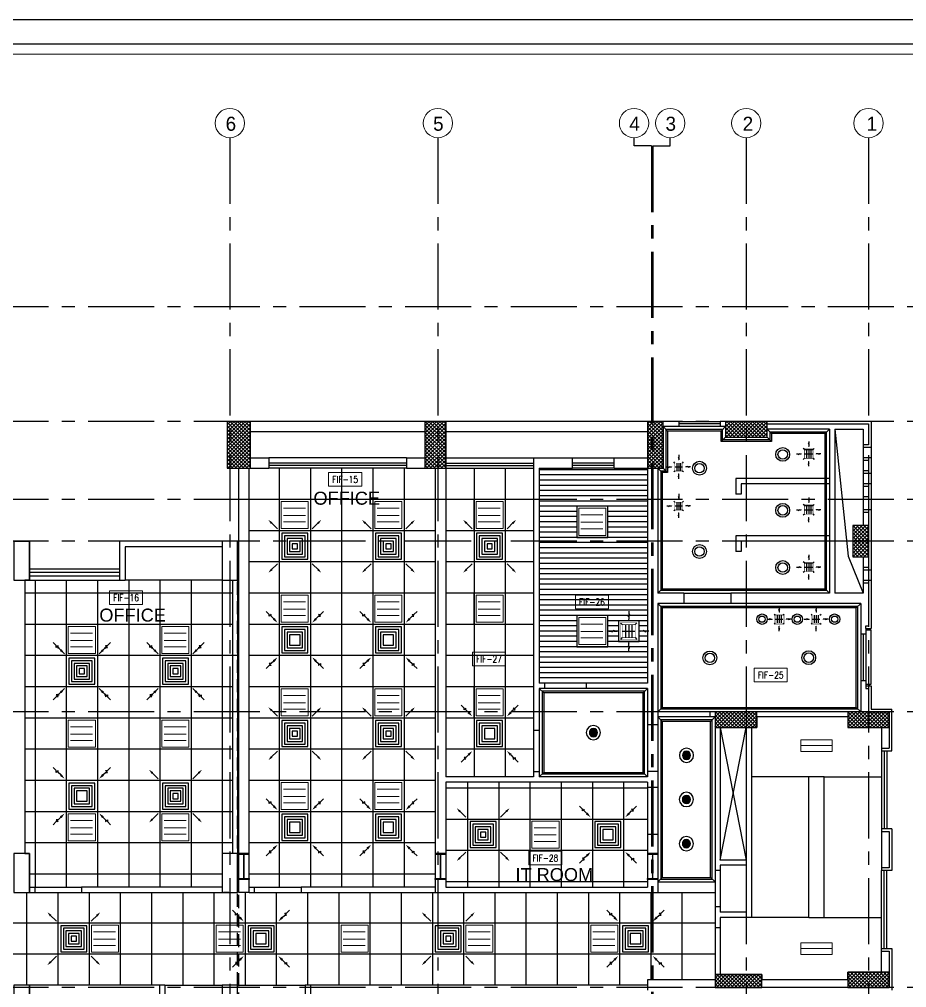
# Model space of a CAD drawing. Extents: x -404 to 2784, y -167 to 852.
# Drawn here: x -366.99 to -349.93, y 52.42 to 71.02 of the extents above; entities that cross this region are included whole.
import ezdxf
from ezdxf.enums import TextEntityAlignment as Align

# ---------------------------------------------------------------- set-up
doc = ezdxf.new("R2010")
doc.units = 0
doc.header["$MEASUREMENT"] = 0
doc.linetypes.add('CENTERX2', pattern=[101.6, 63.5, -12.7, 12.7, -12.7])
doc.linetypes.add('HIDDEN', pattern=[0.375, 0.25, -0.125])
for name, color, linetype, lineweight in [('A-SYMB-RMNU', 4, 'Continuous', 9), ('AXIS-TXT', 171, 'Continuous', 20), ('Lighting', 2, 'Continuous', 13)]:
    doc.layers.add(name, color=color, linetype=linetype, lineweight=lineweight)
for name, color, linetype in [('AXIS', 1, 'CENTERX2'), ('ciling', 6, 'Continuous'), ('COL', 2, 'Continuous'), ('COLHATCH', 5, 'Continuous'), ('column', 6, 'Continuous'), ('E-LIGHTING', 2, 'Continuous'), ('elev', 2, 'Continuous'), ('ELEV1', 7, 'Continuous'), ('ELEV3', 1, 'Continuous'), ('FASEL', 253, 'Continuous'), ('fram', 252, 'Continuous'), ('M-DIFUSER', 195, 'Continuous'), ('M-DUCT-RA', 30, 'Continuous'), ('M-DUCT-SA', 5, 'Continuous'), ('METAL-EDGE', 253, 'Continuous'), ('Ties', 5, 'Continuous'), ('WALL', 4, 'Continuous'), ('WIN', 5, 'Continuous'), ('ZONE TEXT', 73, 'Continuous')]:
    doc.layers.add(name, color=color, linetype=linetype)
doc.styles.add('AC', font='romans.shx', dxfattribs={"height": 0.2})
doc.styles.add('ARABY', font='sosa.shx')
doc.styles.add('ROMANS-TITLE', font='ROMANS.shx', dxfattribs={"width": 0.8})
pattern_1 = [(45, (918.929936, 321.39298), (-0.01347038418, 0.01347038418), []), (45, (918.938916, 321.39298), (-0.01347038418, 0.01347038418), [])]
pattern_2 = [(45, (926.789936, 321.39298), (-0.01347038418, 0.01347038418), []), (45, (926.798916, 321.39298), (-0.01347038418, 0.01347038418), [])]
pattern_3 = [(45, (922.709936, 321.39298), (-0.01347038418, 0.01347038418), []), (45, (922.718916, 321.39298), (-0.01347038418, 0.01347038418), [])]
pattern_4 = [(45, (-175.05116, -154.28313), (-0.035355339, 0.035355339), []), (135, (-175.05116, -154.28313), (-0.035355339, -0.035355339), [])]

# ---------------------------------------------------------------- blocks, each defined once
blk = doc.blocks.new('004')
at = {"layer": 'E-LIGHTING'}
for radius in [0.113, 0.0771]:
    blk.add_circle((0, 0), radius, dxfattribs=at)
blk = doc.blocks.new('A$C6E0E3E1A')
at = {"layer": 'Lighting'}
blk.add_line((0.52, 0), (-0.52, 0), dxfattribs=at)
blk.add_lwpolyline([(0.52, 0.194), (-0.52, 0.194), (-0.52, -0.194), (0.52, -0.194)], close=True, dxfattribs=at)
blk = doc.blocks.new('A$C61A10E5A')
h = blk.add_hatch(color=2)
h.set_gradient(color1=(241, 237, 14), color2=(242, 239, 38), one_color=1, tint=0.55)
edge = h.paths.add_edge_path()
edge.add_arc((0.001, 0.001), 0.0696, 0, 360)
at = {"layer": 'E-LIGHTING'}
for centre, radius in [((0, 0), 0.121), ((0.001, 0.001), 0.0696)]:
    blk.add_circle(centre, radius, dxfattribs=at)
blk = doc.blocks.new('005')
at = {"layer": 'E-LIGHTING', "lineweight": 5}
for p, q in [((-0.212, 0.125), (0.212, 0.125)), ((-0.212, 0), (0.212, 0)), ((-0.212, -0.14), (0.212, -0.14))]:
    blk.add_line(p, q, dxfattribs=at)
for points in [[(-0.307, -0.307), (0.293, -0.307), (0.293, 0.293), (-0.307, 0.293)], [(-0.267, -0.267), (0.253, -0.267), (0.253, 0.253), (-0.267, 0.253)]]:
    blk.add_lwpolyline(points, close=True, dxfattribs=at)
blk = doc.blocks.new('A$C0B8779AA')
at = {"layer": 'M-DIFUSER', "color": 122}
for p, q in [((0.284, 0.459), (0.262, 0.437)), ((0.273, 0.495), (0.273, 0.459)), ((0.273, 0.459), (0.284, 0.459)), ((0.262, 0.437), (0.273, 0.437)), ((0.273, 0.437), (0.273, 0.4)), ((0.043, 0.265), (0.079, 0.265)), ((0.079, 0.254), (0.101, 0.276)), ((0.079, 0.265), (0.079, 0.254)), ((0.101, 0.276), (0.101, 0.265)), ((0.101, 0.265), (0.138, 0.265)), ((0.445, 0.265), (0.408, 0.265)), ((0.445, 0.276), (0.445, 0.265)), ((0.467, 0.254), (0.445, 0.276)), ((0.503, 0.265), (0.467, 0.265)), ((0.467, 0.265), (0.467, 0.254)), ((0.273, 0.093), (0.273, 0.13)), ((0.262, 0.093), (0.273, 0.093)), ((0.284, 0.071), (0.262, 0.093)), ((0.273, 0.035), (0.273, 0.071)), ((0.273, 0.071), (0.284, 0.071))]:
    blk.add_line(p, q, dxfattribs=at)
at = {"layer": 'M-DIFUSER'}
for p, q in [((0.198, 0.34), (0.178, 0.36)), ((0.235, 0.34), (0.235, 0.19)), ((0.273, 0.34), (0.273, 0.19)), ((0.31, 0.34), (0.31, 0.19)), ((0.348, 0.34), (0.368, 0.36)), ((0.198, 0.265), (0.348, 0.265)), ((0.198, 0.19), (0.178, 0.17)), ((0.348, 0.19), (0.368, 0.17))]:
    blk.add_line(p, q, dxfattribs=at)
at = {"layer": 'M-DIFUSER', "color": 21, "const_width": 0.00288}
blk.add_lwpolyline([(0.178, 0.36), (0.368, 0.36), (0.368, 0.17), (0.178, 0.17)], close=True, dxfattribs=at)
at = {"layer": 'M-DIFUSER', "const_width": 0.0048}
blk.add_lwpolyline([(0.198, 0.34), (0.348, 0.34), (0.348, 0.19), (0.198, 0.19)], close=True, dxfattribs=at)
at = {"layer": 'M-DIFUSER', "color": 122}
for points in [[(0.283, 0.41), (0.273, 0.401), (0.273, 0.382), (0.262, 0.41)], [(0.128, 0.255), (0.137, 0.265), (0.156, 0.265), (0.128, 0.275)], [(0.417, 0.255), (0.409, 0.265), (0.39, 0.265), (0.417, 0.275)], [(0.283, 0.121), (0.273, 0.129), (0.273, 0.148), (0.262, 0.121)]]:
    blk.add_solid(points, dxfattribs=at)
blk = doc.blocks.new('A$C63630F2B')
at = {"layer": 'M-DIFUSER', "color": 122}
for p, q in [((0.311, 0.539), (0.285, 0.514)), ((0.285, 0.514), (0.298, 0.514)), ((0.298, 0.582), (0.298, 0.539)), ((0.298, 0.539), (0.311, 0.539)), ((0.298, 0.514), (0.298, 0.47)), ((0.014, 0.298), (0.057, 0.298)), ((0.057, 0.285), (0.082, 0.311)), ((0.057, 0.298), (0.057, 0.285)), ((0.082, 0.311), (0.082, 0.298)), ((0.082, 0.298), (0.126, 0.298)), ((0.513, 0.298), (0.469, 0.298)), ((0.513, 0.311), (0.513, 0.298)), ((0.539, 0.285), (0.513, 0.311)), ((0.581, 0.298), (0.539, 0.298)), ((0.539, 0.298), (0.539, 0.285)), ((0.285, 0.083), (0.298, 0.083)), ((0.311, 0.057), (0.285, 0.083)), ((0.298, 0.083), (0.298, 0.126)), ((0.298, 0.015), (0.298, 0.057)), ((0.298, 0.057), (0.311, 0.057))]:
    blk.add_line(p, q, dxfattribs=at)
at = {"layer": 'M-DIFUSER'}
for p, q in [((0.198, 0.398), (0.173, 0.423)), ((0.398, 0.398), (0.198, 0.398)), ((0.398, 0.298), (0.198, 0.298)), ((0.248, 0.398), (0.248, 0.198)), ((0.298, 0.398), (0.298, 0.198)), ((0.348, 0.398), (0.348, 0.198)), ((0.398, 0.398), (0.423, 0.423)), ((0.398, 0.398), (0.418, 0.418)), ((0.198, 0.198), (0.173, 0.173)), ((0.198, 0.198), (0.178, 0.178)), ((0.398, 0.198), (0.423, 0.173))]:
    blk.add_line(p, q, dxfattribs=at)
at = {"layer": 'M-DIFUSER', "color": 21, "const_width": 0.00288}
blk.add_lwpolyline([(0.173, 0.173), (0.423, 0.173), (0.423, 0.423), (0.173, 0.423)], close=True, dxfattribs=at)
at = {"layer": 'M-DIFUSER', "const_width": 0.01}
blk.add_lwpolyline([(0.198, 0.198), (0.398, 0.198), (0.398, 0.398), (0.198, 0.398)], close=True, dxfattribs=at)
at = {"layer": 'M-DIFUSER', "color": 122}
for points in [[(0.31, 0.481), (0.298, 0.471), (0.298, 0.449), (0.286, 0.481)], [(0.115, 0.286), (0.125, 0.298), (0.147, 0.298), (0.115, 0.31)], [(0.481, 0.286), (0.47, 0.298), (0.448, 0.298), (0.481, 0.31)], [(0.31, 0.115), (0.298, 0.125), (0.298, 0.147), (0.286, 0.115)]]:
    blk.add_solid(points, dxfattribs=at)
blk = doc.blocks.new('*U254')
at = {"layer": 'M-DIFUSER', "ltscale": 5, "const_width": 18}
blk.add_lwpolyline([(-300, 300), (300, 300), (300, -300), (-300, -300)], close=True, dxfattribs=at)
at = {"layer": 'M-DIFUSER', "color": 21}
for points in [[(250, 250), (-250, 250), (-250, -250), (250, -250)], [(200, 200), (-200, 200), (-200, -200), (200, -200)], [(150, 150), (-150, 150), (-150, -150), (150, -150)], [(100, 100), (-100, 100), (-100, -100), (100, -100)]]:
    blk.add_lwpolyline(points, close=True, dxfattribs=at)
at = {"layer": 'M-DUCT-RA', "color": 30}
for p, q in [((-491, 491), (-549, 549)), ((-491, 455), (-491, 491)), ((-455, 491), (-491, 455)), ((-455, 455), (-455, 491)), ((-406, 406), (-455, 455)), ((406, 406), (455, 455)), ((455, 491), (491, 491)), ((491, 455), (455, 491)), ((455, 455), (491, 455)), ((491, 491), (549, 549)), ((-491, -491), (-549, -549)), ((-491, -455), (-455, -491)), ((-455, -455), (-491, -455)), ((-455, -491), (-491, -491)), ((-406, -406), (-455, -455)), ((406, -406), (455, -455)), ((455, -491), (491, -455)), ((455, -455), (455, -491)), ((491, -455), (491, -491)), ((491, -491), (549, -549))]:
    blk.add_line(p, q, dxfattribs=at)
for points in [[(-389, 424), (-424, 389), (-335, 335)], [(424, 389), (389, 424), (335, 335)], [(-424, -389), (-389, -424), (-335, -335)], [(389, -424), (424, -389), (335, -335)]]:
    blk.add_solid(points, dxfattribs=at)
blk = doc.blocks.new('*U255')
at = {"layer": 'M-DIFUSER', "ltscale": 5, "const_width": 18}
blk.add_lwpolyline([(-300, 300), (300, 300), (300, -300), (-300, -300)], close=True, dxfattribs=at)
at = {"layer": 'M-DIFUSER', "color": 21}
for points in [[(250, 250), (-250, 250), (-250, -250), (250, -250)], [(200, 200), (-200, 200), (-200, -200), (200, -200)], [(150, 150), (-150, 150), (-150, -150), (150, -150)], [(100, 100), (-100, 100), (-100, -100), (100, -100)], [(50, 50), (-50, 50), (-50, -50), (50, -50)]]:
    blk.add_lwpolyline(points, close=True, dxfattribs=at)
at = {"layer": 'M-DUCT-SA', "color": 5, "extrusion": (-5.07059e-20, -1.19855e-17, -1)}
blk.add_line((-461, 461), (-335, 335), dxfattribs=at)
at = {"layer": 'M-DUCT-SA', "color": 5, "extrusion": (-1.19855e-17, 5.07059e-20, -1)}
blk.add_line((461, 461), (335, 335), dxfattribs=at)
at = {"layer": 'M-DUCT-SA', "color": 5, "extrusion": (1.19855e-17, -5.07059e-20, -1)}
blk.add_line((-461, -461), (-335, -335), dxfattribs=at)
at = {"layer": 'M-DUCT-SA', "color": 5, "extrusion": (5.07059e-20, 1.19855e-17, -1)}
blk.add_line((461, -461), (335, -335), dxfattribs=at)
at = {"layer": 'M-DUCT-SA', "color": 5, "extrusion": (-5.07059e-20, -1.19855e-17, -1)}
blk.add_solid([(460, 428), (429, 459), (507, 507)], dxfattribs=at)
at = {"layer": 'M-DUCT-SA', "color": 5, "extrusion": (5.07059e-20, -1.19855e-17, -1)}
blk.add_solid([(-460, 428), (-429, 459), (-507, 507)], dxfattribs=at)
at = {"layer": 'M-DUCT-SA', "color": 5, "extrusion": (1.19855e-17, -5.07059e-20, -1)}
blk.add_solid([(428, -460), (459, -429), (507, -507)], dxfattribs=at)
at = {"layer": 'M-DUCT-SA', "color": 5, "extrusion": (-1.19855e-17, -5.07059e-20, -1)}
blk.add_solid([(-428, -460), (-459, -429), (-507, -507)], dxfattribs=at)
blk = doc.blocks.new('A-ROOM')
at = {"layer": 'A-SYMB-RMNU'}
blk.add_lwpolyline([(-425, 175), (425, 175), (425, -175), (-425, -175)], close=True, dxfattribs=at)
at = {"layer": 'A-SYMB-RMNU', "style": 'ROMANS-TITLE', "width": 0.8}
blk.add_attdef('ROOM-NO', text='', height=175, dxfattribs=at).set_placement((0, 0), align=Align.MIDDLE)

msp = doc.modelspace()

# ---------------------------------------------------------------- hatches: boundary and pattern name
at = {"layer": 'COLHATCH', "linetype": 'Continuous'}
h = msp.add_hatch(dxfattribs=at)
h.set_pattern_fill('_USER', color=252, scale=0.05, angle=45, style=0, double=1, pattern_type=0)
h.set_pattern_definition(pattern_4)
h.paths.add_polyline_path([(-354.611, 63.297), (-354.911, 63.297), (-354.911, 62.397), (-354.611, 62.397)])
h.paths.add_polyline_path([(-352.611, 63.297), (-353.411, 63.297), (-353.411, 62.997), (-352.611, 62.997)])
h.paths.add_polyline_path([(-352.811, 57.717), (-353.611, 57.717), (-353.611, 57.417), (-352.811, 57.417)])
h.paths.add_polyline_path([(-350.261, 57.717), (-351.061, 57.717), (-351.061, 57.417), (-350.261, 57.417)])
h.paths.add_polyline_path([(-350.661, 61.297), (-350.961, 61.297), (-350.961, 60.697), (-350.661, 60.697)])
h.paths.add_polyline_path([(-352.519, 46.447), (-353.619, 46.447), (-353.619, 46.147), (-352.766, 46.147, -0.011587), (-352.782, 45.461), (-352.532, 45.45, 0.01656)])
h.paths.add_polyline_path([(-352.713, 43.717), (-352.967, 43.717, -0.040808), (-353.555, 41.378), (-353.319, 41.297, 0.04151)])
h.paths.add_polyline_path([(-354.611, 44.317), (-354.911, 44.317), (-354.911, 43.417), (-354.611, 43.417)])
h.paths.add_polyline_path([(-358.741, 44.317), (-359.141, 44.317), (-359.141, 43.417), (-358.741, 43.417)])
h.paths.add_polyline_path([(-362.541, 44.317), (-362.991, 44.317), (-362.991, 43.417), (-362.541, 43.417)])
h.paths.add_polyline_path([(-362.791, 42.497), (-363.091, 42.497), (-363.091, 41.597), (-362.791, 41.597)])
h.paths.add_polyline_path([(-370.791, 44.317), (-371.091, 44.317), (-371.091, 43.417), (-370.791, 43.417)])
h.paths.add_polyline_path([(-370.791, 42.497), (-371.091, 42.497), (-371.091, 41.597), (-370.791, 41.597)])
h.paths.add_polyline_path([(-370.791, 62.147), (-371.091, 62.147), (-371.091, 61.547), (-370.791, 61.547)])
h.paths.add_polyline_path([(-362.541, 63.297), (-362.991, 63.297), (-362.991, 62.397), (-362.541, 62.397)])
h.paths.add_polyline_path([(-370.791, 65.497), (-371.091, 65.497), (-371.091, 64.897), (-370.791, 64.897)])
h.paths.add_polyline_path([(-372.141, 63.297), (-377.841, 63.297), (-377.841, 61.547), (-377.541, 61.547), (-377.541, 62.997), (-372.441, 62.997), (-372.441, 61.547), (-372.141, 61.547)])
h.paths.add_polyline_path([(-377.541, 65.497), (-377.841, 65.497), (-377.841, 64.897), (-377.541, 64.897)])
h.paths.add_polyline_path([(-386.891, 63.297), (-387.341, 63.297), (-387.341, 62.397), (-386.891, 62.397)])
h.paths.add_polyline_path([(-390.691, 63.297), (-391.091, 63.297), (-391.091, 62.397), (-390.691, 62.397)])
h.paths.add_polyline_path([(-394.971, 63.297), (-395.271, 63.297), (-395.271, 62.397), (-394.971, 62.397)])
h.paths.add_polyline_path([(-396.471, 63.297), (-397.271, 63.297), (-397.271, 62.997), (-396.471, 62.997)])
h.paths.add_polyline_path([(-398.921, 61.297), (-399.221, 61.297), (-399.221, 60.697), (-398.921, 60.697)])
h.paths.add_polyline_path([(-396.271, 57.717), (-397.071, 57.717), (-397.071, 57.417), (-396.271, 57.417)])
h.paths.add_polyline_path([(-398.821, 57.717), (-399.621, 57.717), (-399.621, 57.417), (-398.821, 57.417)])
h.paths.add_polyline_path([(-398.821, 52.717), (-399.621, 52.717), (-399.621, 52.417), (-398.821, 52.417)])
h.paths.add_polyline_path([(-396.271, 52.667), (-397.171, 52.667), (-397.171, 52.417), (-396.271, 52.417)])
h.paths.add_polyline_path([(-396.264, 46.447), (-397.364, 46.447, 0.01656), (-397.35, 45.45), (-397.101, 45.461, -0.011587), (-397.117, 46.147), (-396.264, 46.147)])
h.paths.add_polyline_path([(-396.916, 43.717), (-397.169, 43.717, 0.04151), (-396.564, 41.297), (-396.327, 41.378, -0.040808)])
h.paths.add_polyline_path([(-394.971, 44.317), (-395.271, 44.317), (-395.271, 43.417), (-394.971, 43.417)])
h.paths.add_polyline_path([(-390.741, 44.317), (-391.141, 44.317), (-391.141, 43.417), (-390.741, 43.417)])
h.paths.add_polyline_path([(-386.891, 44.317), (-387.341, 44.317), (-387.341, 43.417), (-386.891, 43.417)])
h.paths.add_polyline_path([(-386.791, 42.497), (-387.091, 42.497), (-387.091, 41.597), (-386.791, 41.597)])
h.paths.add_polyline_path([(-378.791, 44.317), (-379.091, 44.317), (-379.091, 43.417), (-378.791, 43.417)])
h.paths.add_polyline_path([(-378.791, 42.497), (-379.091, 42.497), (-379.091, 41.597), (-378.791, 41.597)])
h = msp.add_hatch(dxfattribs=at)
h.set_pattern_fill('_USER', color=252, scale=0.05, angle=45, style=0, double=1, pattern_type=0)
h.set_pattern_definition(pattern_4)
h.paths.add_polyline_path([(-358.791, 63.297), (-359.191, 63.297), (-359.191, 62.397), (-358.791, 62.397)])
h = msp.add_hatch(dxfattribs=at)
h.set_pattern_fill('_USER', color=252, scale=0.05, angle=45, style=0, double=1, pattern_type=0)
h.set_pattern_definition(pattern_4)
h.paths.add_polyline_path([(-352.711, 52.667), (-353.611, 52.667), (-353.611, 52.417), (-352.711, 52.417)])
h.paths.add_polyline_path([(-350.261, 52.717), (-351.061, 52.717), (-351.061, 52.417), (-350.261, 52.417)])
at = {"layer": 'Ties'}
h = msp.add_hatch(dxfattribs=at)
h.set_pattern_fill('ANSI32', color=256, scale=0.002, style=0)
h.set_pattern_definition(pattern_1)
h.paths.add_polyline_path([(-362.571, 54.997), (-362.771, 54.997), (-362.771, 54.981), (-362.571, 54.981)])
h = msp.add_hatch(dxfattribs=at)
h.set_pattern_fill('ANSI32', color=256, scale=0.002, style=0)
h.set_pattern_definition(pattern_1)
h.paths.add_polyline_path([(-362.666, 54.981), (-362.676, 54.981), (-362.676, 54.513), (-362.666, 54.513)])
h = msp.add_hatch(dxfattribs=at)
h.set_pattern_fill('ANSI32', color=256, scale=0.002, style=0)
h.set_pattern_definition(pattern_3)
h.paths.add_polyline_path([(-358.791, 54.997), (-358.991, 54.997), (-358.991, 54.981), (-358.791, 54.981)])
h = msp.add_hatch(dxfattribs=at)
h.set_pattern_fill('ANSI32', color=256, scale=0.002, style=0)
h.set_pattern_definition(pattern_3)
h.paths.add_polyline_path([(-358.886, 54.981), (-358.896, 54.981), (-358.896, 54.513), (-358.886, 54.513)])
h = msp.add_hatch(dxfattribs=at)
h.set_pattern_fill('ANSI32', color=256, scale=0.002, style=0)
h.set_pattern_definition(pattern_2)
h.paths.add_polyline_path([(-354.711, 54.997), (-354.911, 54.997), (-354.911, 54.981), (-354.711, 54.981)])
h = msp.add_hatch(dxfattribs=at)
h.set_pattern_fill('ANSI32', color=256, scale=0.002, style=0)
h.set_pattern_definition(pattern_2)
h.paths.add_polyline_path([(-354.806, 54.981), (-354.816, 54.981), (-354.816, 54.513), (-354.806, 54.513)])
h = msp.add_hatch(dxfattribs=at)
h.set_pattern_fill('ANSI32', color=256, scale=0.002, style=0)
h.set_pattern_definition(pattern_1)
h.paths.add_polyline_path([(-362.571, 54.513), (-362.771, 54.513), (-362.771, 54.497), (-362.571, 54.497)])
h = msp.add_hatch(dxfattribs=at)
h.set_pattern_fill('ANSI32', color=256, scale=0.002, style=0)
h.set_pattern_definition(pattern_3)
h.paths.add_polyline_path([(-358.791, 54.513), (-358.991, 54.513), (-358.991, 54.497), (-358.791, 54.497)])
h = msp.add_hatch(dxfattribs=at)
h.set_pattern_fill('ANSI32', color=256, scale=0.002, style=0)
h.set_pattern_definition(pattern_2)
h.paths.add_polyline_path([(-354.711, 54.513), (-354.911, 54.513), (-354.911, 54.497), (-354.711, 54.497)])

# ---------------------------------------------------------------- linework, layer by layer
at = {"layer": 'AXIS', "color": 252, "linetype": 'CENTERX2', "ltscale": 0.02}
for p, q in [((-362.941, 68.746), (-362.941, 36.298)), ((-358.941, 68.746), (-358.941, 36.298)), ((-355.17, 68.589), (-355.17, 68.746)), ((-354.473, 68.589), (-354.473, 68.746)), ((-353.011, 68.746), (-353.011, 36.298)), ((-350.661, 68.746), (-350.661, 36.298)), ((-354.831, 68.589), (-355.17, 68.589)), ((-354.831, 68.589), (-354.831, 36.455)), ((-354.811, 68.589), (-354.811, 36.455)), ((-354.811, 68.589), (-354.473, 68.589)), ((-348.14, 65.497), (-401.742, 65.497)), ((-348.14, 63.297), (-401.742, 63.297)), ((-348.14, 61.797), (-401.742, 61.797)), ((-348.14, 60.997), (-401.742, 60.997)), ((-348.14, 57.717), (-401.742, 57.717)), ((-348.14, 52.417), (-401.742, 52.417))]:
    msp.add_line(p, q, dxfattribs=at)
at = {"layer": 'AXIS-TXT'}
for centre in [(-362.941, 69.028), (-358.941, 69.028), (-355.17, 69.028), (-354.473, 69.028), (-353.011, 69.028), (-350.661, 69.028)]:
    msp.add_circle(centre, 0.282, dxfattribs=at)
at = {"layer": 'ciling', "color": 252, "linetype": 'Continuous'}
for p, q in [((-354.611, 63.197), (-354.526, 63.112)), ((-353.411, 63.197), (-353.496, 63.112)), ((-352.611, 63.147), (-352.526, 63.062)), ((-351.411, 63.147), (-351.496, 63.062)), ((-353.411, 62.997), (-353.496, 62.912)), ((-352.611, 62.997), (-352.526, 62.912)), ((-361.991, 62.397), (-361.991, 54.347)), ((-361.391, 62.397), (-361.391, 54.347)), ((-360.791, 62.397), (-360.791, 54.347)), ((-360.191, 62.397), (-360.191, 54.347)), ((-359.591, 62.397), (-359.591, 54.347)), ((-358.246, 62.397), (-358.246, 56.467)), ((-357.646, 62.397), (-357.646, 56.467)), ((-354.911, 62.367), (-356.991, 62.367)), ((-354.711, 62.397), (-354.626, 62.312)), ((-354.611, 62.397), (-354.526, 62.312)), ((-354.911, 62.267), (-356.991, 62.267)), ((-354.911, 62.167), (-356.991, 62.167)), ((-354.911, 62.067), (-356.991, 62.067)), ((-354.911, 61.967), (-356.991, 61.967)), ((-358.991, 61.797), (-362.571, 61.797)), ((-357.101, 61.797), (-358.791, 61.797)), ((-354.911, 61.867), (-356.991, 61.867)), ((-354.911, 61.767), (-356.991, 61.767)), ((-354.911, 61.667), (-356.991, 61.667)), ((-356.271, 61.567), (-356.991, 61.567)), ((-356.271, 61.467), (-356.991, 61.467)), ((-354.911, 61.567), (-355.671, 61.567)), ((-354.911, 61.467), (-355.671, 61.467)), ((-356.271, 61.367), (-356.991, 61.367)), ((-356.271, 61.267), (-356.991, 61.267)), ((-354.911, 61.367), (-355.671, 61.367)), ((-354.911, 61.267), (-355.671, 61.267)), ((-358.991, 61.197), (-362.571, 61.197)), ((-357.101, 61.197), (-358.791, 61.197)), ((-356.271, 61.167), (-356.991, 61.167)), ((-354.911, 61.067), (-356.991, 61.067)), ((-354.911, 61.167), (-355.671, 61.167)), ((-354.911, 60.967), (-356.991, 60.967)), ((-354.911, 60.867), (-356.991, 60.867)), ((-354.911, 60.767), (-356.991, 60.767)), ((-354.911, 60.667), (-356.991, 60.667)), ((-358.991, 60.597), (-362.571, 60.597)), ((-357.101, 60.597), (-358.791, 60.597)), ((-354.911, 60.567), (-356.991, 60.567)), ((-354.911, 60.467), (-356.991, 60.467)), ((-354.911, 60.367), (-356.991, 60.367)), ((-366.686, 60.247), (-366.686, 54.347)), ((-366.086, 60.247), (-366.086, 54.347)), ((-365.486, 60.247), (-365.486, 54.347)), ((-363.091, 60.247), (-364.951, 60.247)), ((-364.886, 60.247), (-364.886, 54.347)), ((-364.286, 60.247), (-364.286, 54.347)), ((-363.686, 60.247), (-363.686, 54.347)), ((-363.086, 60.247), (-363.086, 54.997)), ((-354.911, 60.267), (-356.991, 60.267)), ((-354.911, 60.167), (-356.991, 60.167)), ((-362.891, 59.997), (-366.881, 59.997)), ((-358.991, 59.997), (-362.571, 59.997)), ((-357.101, 59.997), (-358.791, 59.997)), ((-354.911, 60.067), (-356.991, 60.067)), ((-354.911, 59.967), (-356.991, 59.967)), ((-354.626, 60.082), (-354.711, 59.997)), ((-354.211, 59.997), (-353.311, 59.997)), ((-351.496, 60.082), (-351.411, 59.997)), ((-354.911, 59.867), (-356.991, 59.867)), ((-354.911, 59.767), (-356.991, 59.767)), ((-354.711, 59.797), (-354.626, 59.712)), ((-353.311, 59.797), (-354.211, 59.797)), ((-350.896, 59.712), (-350.811, 59.797)), ((-354.911, 59.667), (-356.991, 59.667)), ((-354.911, 59.567), (-356.991, 59.567)), ((-362.891, 59.397), (-366.881, 59.397)), ((-358.991, 59.397), (-362.571, 59.397)), ((-357.101, 59.397), (-358.791, 59.397)), ((-356.271, 59.467), (-356.991, 59.467)), ((-356.271, 59.367), (-356.991, 59.367)), ((-354.911, 59.467), (-355.671, 59.467)), ((-355.471, 59.367), (-355.671, 59.367)), ((-354.911, 59.367), (-355.071, 59.367)), ((-356.271, 59.267), (-356.991, 59.267)), ((-356.271, 59.167), (-356.991, 59.167)), ((-355.471, 59.267), (-355.671, 59.267)), ((-355.471, 59.167), (-355.671, 59.167)), ((-354.911, 59.267), (-355.071, 59.267)), ((-354.911, 59.167), (-355.071, 59.167)), ((-356.271, 59.067), (-356.991, 59.067)), ((-354.911, 59.067), (-355.671, 59.067)), ((-362.791, 58.797), (-366.881, 58.797)), ((-358.991, 58.797), (-362.571, 58.797)), ((-357.101, 58.797), (-358.791, 58.797)), ((-354.911, 58.967), (-356.991, 58.967)), ((-354.911, 58.867), (-356.991, 58.867)), ((-354.911, 58.767), (-356.991, 58.767)), ((-354.911, 58.667), (-356.991, 58.667)), ((-354.911, 58.567), (-356.991, 58.567)), ((-354.911, 58.467), (-356.991, 58.467)), ((-354.911, 58.367), (-356.991, 58.367)), ((-356.091, 58.267), (-356.891, 58.267)), ((-362.891, 58.197), (-366.881, 58.197)), ((-358.991, 58.197), (-362.571, 58.197)), ((-357.101, 58.197), (-358.791, 58.197)), ((-356.906, 58.082), (-356.991, 58.167)), ((-356.091, 58.167), (-356.891, 58.167)), ((-354.996, 58.082), (-354.911, 58.167)), ((-354.626, 57.802), (-354.711, 57.717)), ((-353.711, 57.717), (-354.711, 57.717)), ((-350.896, 57.802), (-350.811, 57.717)), ((-362.891, 57.597), (-366.881, 57.597)), ((-358.991, 57.597), (-362.571, 57.597)), ((-357.101, 57.597), (-358.791, 57.597)), ((-353.711, 57.617), (-354.711, 57.617)), ((-354.626, 57.532), (-354.711, 57.617)), ((-353.696, 57.532), (-353.611, 57.617)), ((-357.101, 57.367), (-357.101, 56.567)), ((-356.991, 57.367), (-356.991, 56.567)), ((-354.911, 57.467), (-354.911, 56.567)), ((-354.711, 57.467), (-354.711, 56.567)), ((-362.891, 56.997), (-366.881, 56.997)), ((-358.991, 56.997), (-362.571, 56.997)), ((-357.101, 56.997), (-358.791, 56.997)), ((-362.891, 56.397), (-366.881, 56.397)), ((-358.991, 56.397), (-362.571, 56.397)), ((-356.906, 56.552), (-356.991, 56.467)), ((-354.996, 56.552), (-354.911, 56.467)), ((-351.811, 56.467), (-352.911, 56.467)), ((-351.511, 56.467), (-350.411, 56.467)), ((-358.791, 56.257), (-354.911, 56.257)), ((-358.371, 56.367), (-358.371, 54.347)), ((-357.771, 56.367), (-357.771, 54.347)), ((-357.171, 56.367), (-357.171, 54.347)), ((-356.571, 56.367), (-356.571, 54.347)), ((-355.971, 56.367), (-355.971, 54.347)), ((-355.371, 56.367), (-355.371, 54.347)), ((-354.911, 56.267), (-354.911, 55.367)), ((-354.711, 56.267), (-354.711, 55.367)), ((-362.891, 55.797), (-366.881, 55.797)), ((-358.991, 55.797), (-362.571, 55.797)), ((-358.791, 55.657), (-354.911, 55.657)), ((-362.891, 55.197), (-366.881, 55.197)), ((-358.991, 55.197), (-362.571, 55.197)), ((-358.791, 55.057), (-354.951, 55.057)), ((-358.791, 55.057), (-354.911, 55.057)), ((-363.091, 54.597), (-366.791, 54.597)), ((-358.991, 54.597), (-362.571, 54.597)), ((-354.626, 54.532), (-354.711, 54.447)), ((-353.696, 54.532), (-353.611, 54.447)), ((-353.611, 54.667), (-353.611, 53.967)), ((-353.511, 54.667), (-353.511, 53.967)), ((-366.691, 54.347), (-365.791, 54.347)), ((-362.471, 54.347), (-361.571, 54.347)), ((-358.791, 54.457), (-354.911, 54.457)), ((-354.711, 54.447), (-353.611, 54.447)), ((-366.841, 52.467), (-366.841, 54.247)), ((-366.691, 54.247), (-365.791, 54.247)), ((-366.241, 52.467), (-366.241, 54.247)), ((-365.641, 52.467), (-365.641, 54.247)), ((-365.041, 52.467), (-365.041, 54.247)), ((-364.441, 52.467), (-364.441, 54.247)), ((-363.841, 52.467), (-363.841, 54.247)), ((-363.241, 52.467), (-363.241, 54.247)), ((-362.641, 52.467), (-362.641, 54.247)), ((-362.471, 54.247), (-361.571, 54.247)), ((-362.041, 52.467), (-362.041, 54.247)), ((-361.441, 52.467), (-361.441, 54.247)), ((-360.841, 52.467), (-360.841, 54.247)), ((-360.241, 52.467), (-360.241, 54.247)), ((-359.641, 52.467), (-359.641, 54.247)), ((-359.041, 52.467), (-359.041, 54.247)), ((-358.441, 52.467), (-358.441, 54.247)), ((-357.841, 52.467), (-357.841, 54.247)), ((-357.241, 52.467), (-357.241, 54.247)), ((-356.641, 52.467), (-356.641, 54.247)), ((-356.041, 52.467), (-356.041, 54.247)), ((-355.441, 52.467), (-355.441, 54.247)), ((-354.841, 52.567), (-354.841, 54.247)), ((-354.711, 54.247), (-353.611, 54.247)), ((-354.241, 52.567), (-354.241, 54.247)), ((-353.611, 53.657), (-396.271, 53.657)), ((-351.811, 53.767), (-352.911, 53.767)), ((-351.511, 53.767), (-350.411, 53.767)), ((-353.611, 53.567), (-353.611, 52.667)), ((-353.511, 53.567), (-353.511, 52.667)), ((-353.611, 53.057), (-396.271, 53.057)), ((-364.191, 52.467), (-363.091, 52.467))]:
    msp.add_line(p, q, dxfattribs=at)
for points in [[(-351.466, 63.092), (-352.556, 63.092), (-352.556, 62.942), (-353.466, 62.942), (-353.466, 63.142), (-353.511, 63.142), (-354.311, 63.142), (-354.556, 63.142), (-354.556, 62.342), (-354.656, 62.342), (-354.656, 60.052), (-354.211, 60.052), (-353.311, 60.052), (-351.466, 60.052)], [(-351.496, 63.062), (-352.526, 63.062), (-352.526, 62.912), (-353.496, 62.912), (-353.496, 63.112), (-353.511, 63.112), (-354.311, 63.112), (-354.526, 63.112), (-354.526, 62.312), (-354.626, 62.312), (-354.626, 60.082), (-354.211, 60.082), (-353.311, 60.082), (-351.496, 60.082)], [(-355.671, 61.667), (-356.271, 61.667), (-356.271, 61.067), (-355.671, 61.067)], [(-354.656, 57.772), (-350.866, 57.772), (-350.866, 59.742), (-354.656, 59.742)], [(-355.671, 59.567), (-356.271, 59.567), (-356.271, 58.967), (-355.671, 58.967)], [(-354.626, 57.802), (-350.896, 57.802), (-350.896, 59.712), (-354.626, 59.712)], [(-355.071, 59.467), (-355.471, 59.467), (-355.471, 59.067), (-355.071, 59.067)], [(-356.936, 56.522), (-354.966, 56.522), (-354.966, 58.112), (-356.936, 58.112)], [(-356.906, 56.552), (-354.996, 56.552), (-354.996, 58.082), (-356.906, 58.082)], [(-354.656, 54.502), (-353.666, 54.502), (-353.666, 57.562), (-354.656, 57.562)], [(-354.626, 54.532), (-353.696, 54.532), (-353.696, 57.532), (-354.626, 57.532)]]:
    msp.add_lwpolyline(points, close=True, dxfattribs=at)
at = {"layer": 'COL', "color": 252, "linetype": 'Continuous'}
for points in [[(-366.791, 60.997), (-367.091, 60.997), (-367.091, 60.247), (-366.791, 60.247)], [(-362.791, 60.997), (-363.091, 60.997), (-363.091, 60.247), (-362.791, 60.247)], [(-366.791, 54.997), (-367.091, 54.997), (-367.091, 54.247), (-366.791, 54.247)], [(-362.791, 54.997), (-363.091, 54.997), (-363.091, 54.247), (-362.791, 54.247)], [(-366.791, 52.467), (-367.091, 52.467), (-367.091, 51.717), (-366.791, 51.717)], [(-362.791, 52.467), (-363.091, 52.467), (-363.091, 51.717), (-362.791, 51.717)]]:
    msp.add_lwpolyline(points, close=True, dxfattribs=at)
at = {"layer": 'column'}
for points in [[(-362.991, 62.397), (-362.541, 62.397), (-362.541, 63.297), (-362.991, 63.297)], [(-358.791, 63.297), (-359.191, 63.297), (-359.191, 62.397), (-358.791, 62.397)], [(-359.191, 62.397), (-358.791, 62.397), (-358.791, 63.297), (-359.191, 63.297)], [(-354.911, 62.397), (-354.611, 62.397), (-354.611, 63.297), (-354.911, 63.297)], [(-353.411, 63.297), (-353.411, 62.997), (-352.611, 62.997), (-352.611, 63.297)], [(-350.961, 60.697), (-350.661, 60.697), (-350.661, 61.297), (-350.961, 61.297)], [(-353.611, 57.717), (-353.611, 57.417), (-352.811, 57.417), (-352.811, 57.717)], [(-351.061, 57.717), (-351.061, 57.417), (-350.261, 57.417), (-350.261, 57.717)], [(-353.611, 52.667), (-353.611, 52.417), (-352.711, 52.417), (-352.711, 52.667)], [(-351.061, 52.717), (-351.061, 52.417), (-350.261, 52.417), (-350.261, 52.717)]]:
    msp.add_lwpolyline(points, close=True, dxfattribs=at)
at = {"layer": 'E-LIGHTING'}
for centre, radius in [((-352.708, 59.497), 0.1), ((-352.708, 59.497), 0.06), ((-352.03, 59.497), 0.1), ((-352.03, 59.497), 0.06), ((-351.314, 59.497), 0.1), ((-351.314, 59.497), 0.06)]:
    msp.add_circle(centre, radius, dxfattribs=at)
at = {"layer": 'elev', "color": 252}
for p, q in [((-359.191, 63.297), (-362.541, 63.297)), ((-354.911, 63.297), (-358.791, 63.297)), ((-359.191, 63.097), (-362.541, 63.097)), ((-354.911, 63.097), (-358.791, 63.097)), ((-350.761, 62.797), (-350.761, 62.597)), ((-350.611, 62.797), (-350.611, 62.597)), ((-351.411, 62.197), (-353.211, 62.197)), ((-353.211, 62.197), (-353.211, 61.897)), ((-350.761, 62.297), (-350.761, 62.097)), ((-350.611, 62.297), (-350.611, 62.097)), ((-351.411, 62.097), (-353.111, 62.097)), ((-353.111, 62.097), (-353.111, 61.897)), ((-353.111, 61.897), (-353.211, 61.897)), ((-350.761, 61.797), (-350.761, 61.597)), ((-350.611, 61.797), (-350.611, 61.597)), ((-351.411, 61.097), (-353.211, 61.097)), ((-353.211, 61.097), (-353.211, 60.797)), ((-351.411, 60.997), (-353.111, 60.997)), ((-353.111, 60.997), (-353.111, 60.797)), ((-353.111, 60.797), (-353.211, 60.797)), ((-350.761, 60.447), (-350.761, 60.247)), ((-350.611, 60.447), (-350.611, 60.247)), ((-350.611, 59.287), (-350.711, 59.287)), ((-350.611, 58.247), (-350.611, 59.287)), ((-350.711, 58.247), (-350.611, 58.247)), ((-362.791, 52.467), (-361.491, 52.467))]:
    msp.add_line(p, q, dxfattribs=at)
at = {"layer": 'ELEV1'}
for p, q in [((-350.641, 59.287), (-350.641, 59.317)), ((-350.641, 58.217), (-350.641, 58.247))]:
    msp.add_line(p, q, dxfattribs=at)
at = {"layer": 'ELEV3', "color": 252, "linetype": 'Continuous'}
for p, q in [((-351.311, 63.147), (-351.053, 60.705)), ((-351.053, 60.705), (-350.761, 59.997)), ((-353.511, 57.417), (-353.011, 54.867)), ((-353.511, 54.867), (-353.011, 57.417))]:
    msp.add_line(p, q, dxfattribs=at)
at = {"layer": 'FASEL', "color": 252, "linetype": 'HIDDEN'}
for points in [[(-367.091, 45.717), (-366.791, 45.717), (-366.791, 46.247), (-363.091, 46.247), (-363.091, 45.717), (-362.791, 45.717), (-362.791, 60.997)], [(-367.111, 45.697), (-366.771, 45.697), (-366.771, 46.227), (-363.111, 46.227), (-363.111, 45.697), (-362.771, 45.697), (-362.771, 60.467)]]:
    msp.add_lwpolyline(points, dxfattribs=at)
at = {"layer": 'fram'}
msp.add_line((-339.13, 70.545), (-403.176, 70.545), dxfattribs=at)
for points in [[(-403.653, 71.022), (-338.653, 71.022), (-338.653, 33.022), (-403.653, 33.022)], [(-346.706, 70.545), (-403.176, 70.545), (-403.176, 33.499), (-346.706, 33.499)]]:
    msp.add_lwpolyline(points, close=True, dxfattribs=at)
at = {"layer": 'METAL-EDGE', "linetype": 'Continuous'}
for p, q in [((-352.611, 63.247), (-352.611, 63.297)), ((-352.611, 63.247), (-350.661, 63.247)), ((-350.661, 63.247), (-350.661, 62.847)), ((-350.661, 62.847), (-350.761, 62.847)), ((-350.661, 62.547), (-350.761, 62.547)), ((-350.661, 62.547), (-350.661, 62.347)), ((-350.661, 62.347), (-350.761, 62.347)), ((-350.661, 62.047), (-350.761, 62.047)), ((-350.661, 62.047), (-350.661, 61.847)), ((-350.661, 61.847), (-350.761, 61.847)), ((-350.661, 61.547), (-350.761, 61.547)), ((-350.661, 61.547), (-350.661, 60.497)), ((-350.761, 60.497), (-350.661, 60.497)), ((-350.761, 60.197), (-350.661, 60.197)), ((-350.661, 60.197), (-350.661, 59.367)), ((-350.711, 59.367), (-350.661, 59.367)), ((-350.711, 59.317), (-350.711, 59.367)), ((-350.711, 58.217), (-350.711, 58.167)), ((-350.711, 58.167), (-350.661, 58.167)), ((-350.661, 58.167), (-350.661, 57.717)), ((-350.661, 57.717), (-350.261, 57.717)), ((-350.261, 57.717), (-350.261, 57.017)), ((-350.411, 57.017), (-350.261, 57.017)), ((-350.411, 55.417), (-350.261, 55.417)), ((-350.261, 55.417), (-350.261, 54.717)), ((-350.261, 54.717), (-350.411, 54.717)), ((-350.411, 53.117), (-350.261, 53.117)), ((-350.261, 53.117), (-350.261, 52.417)), ((-350.261, 52.417), (-353.884, 52.417))]:
    msp.add_line(p, q, dxfattribs=at)
at = {"layer": 'Ties'}
for points in [[(-362.771, 54.981), (-362.571, 54.981), (-362.571, 54.997), (-362.771, 54.997)], [(-358.991, 54.981), (-358.791, 54.981), (-358.791, 54.997), (-358.991, 54.997)], [(-354.911, 54.981), (-354.711, 54.981), (-354.711, 54.997), (-354.911, 54.997)], [(-362.771, 54.513), (-362.571, 54.513), (-362.571, 54.497), (-362.771, 54.497)], [(-358.991, 54.513), (-358.791, 54.513), (-358.791, 54.497), (-358.991, 54.497)], [(-354.911, 54.513), (-354.711, 54.513), (-354.711, 54.497), (-354.911, 54.497)]]:
    msp.add_lwpolyline(points, close=True, dxfattribs=at)
for points in [[(-362.676, 54.981), (-362.676, 54.513)], [(-362.666, 54.513), (-362.666, 54.981)], [(-358.896, 54.981), (-358.896, 54.513)], [(-358.886, 54.513), (-358.886, 54.981)], [(-354.816, 54.981), (-354.816, 54.513)], [(-354.806, 54.513), (-354.806, 54.981)]]:
    msp.add_lwpolyline(points, dxfattribs=at)
at = {"layer": 'WALL', "color": 252, "linetype": 'Continuous'}
for p, q in [((-362.991, 63.297), (-362.991, 62.397)), ((-362.541, 63.297), (-362.991, 63.297)), ((-362.541, 62.597), (-362.541, 63.297)), ((-358.791, 63.297), (-359.191, 63.297)), ((-359.191, 63.297), (-359.191, 62.597)), ((-358.791, 63.297), (-358.791, 56.467)), ((-354.911, 63.297), (-354.911, 62.597)), ((-354.311, 63.297), (-354.911, 63.297)), ((-354.311, 63.297), (-354.311, 63.197)), ((-350.611, 63.297), (-353.511, 63.297)), ((-353.511, 63.297), (-353.511, 63.197)), ((-350.611, 63.297), (-350.611, 62.797)), ((-354.311, 63.197), (-354.611, 63.197)), ((-354.611, 63.197), (-354.611, 62.397)), ((-353.411, 63.197), (-353.511, 63.197)), ((-353.411, 63.197), (-353.411, 62.997)), ((-351.411, 63.147), (-352.611, 63.147)), ((-352.611, 62.997), (-352.611, 63.147)), ((-351.411, 63.147), (-351.411, 59.997)), ((-351.311, 63.147), (-350.761, 63.147)), ((-351.311, 63.147), (-351.311, 59.997)), ((-350.761, 63.147), (-350.761, 62.797)), ((-353.411, 62.997), (-352.611, 62.997)), ((-350.611, 62.797), (-350.761, 62.797)), ((-362.541, 62.597), (-362.191, 62.597)), ((-362.191, 62.597), (-362.191, 62.397)), ((-359.541, 62.597), (-359.541, 62.397)), ((-359.541, 62.597), (-359.191, 62.597)), ((-357.101, 62.597), (-357.101, 57.367)), ((-357.101, 62.597), (-356.351, 62.597)), ((-356.351, 62.397), (-356.351, 62.597)), ((-355.551, 62.397), (-355.551, 62.597)), ((-355.551, 62.597), (-354.911, 62.597)), ((-350.611, 62.597), (-350.761, 62.597)), ((-350.761, 62.597), (-350.761, 62.297)), ((-350.611, 62.597), (-350.611, 62.297)), ((-362.991, 62.397), (-362.771, 62.397)), ((-362.771, 54.247), (-362.771, 62.397)), ((-362.571, 54.247), (-362.571, 62.397)), ((-362.571, 62.397), (-362.191, 62.397)), ((-359.541, 62.397), (-358.991, 62.397)), ((-358.991, 62.397), (-358.991, 54.247)), ((-356.991, 62.397), (-356.991, 58.267)), ((-356.991, 62.397), (-356.351, 62.397)), ((-355.551, 62.397), (-354.911, 62.397)), ((-354.911, 62.397), (-354.911, 58.267)), ((-354.711, 62.397), (-354.711, 59.997)), ((-354.611, 62.397), (-354.711, 62.397)), ((-350.611, 62.297), (-350.761, 62.297)), ((-350.611, 62.097), (-350.761, 62.097)), ((-350.761, 62.097), (-350.761, 61.797)), ((-350.611, 62.097), (-350.611, 61.797)), ((-350.611, 61.797), (-350.761, 61.797)), ((-350.611, 61.597), (-350.761, 61.597)), ((-350.761, 61.597), (-350.761, 61.297)), ((-350.611, 61.597), (-350.611, 60.447)), ((-350.761, 61.297), (-350.961, 61.297)), ((-350.961, 61.297), (-350.961, 60.697)), ((-367.091, 60.997), (-366.791, 60.997)), ((-366.791, 60.997), (-366.791, 60.247)), ((-365.061, 60.997), (-365.061, 60.247)), ((-362.791, 60.997), (-365.061, 60.997)), ((-364.951, 60.887), (-364.951, 60.247)), ((-363.091, 60.887), (-364.951, 60.887)), ((-363.091, 60.887), (-363.091, 60.247)), ((-362.791, 60.997), (-362.791, 54.247)), ((-350.961, 60.697), (-350.761, 60.697)), ((-350.761, 60.697), (-350.761, 60.447)), ((-350.761, 60.447), (-350.611, 60.447)), ((-366.881, 60.247), (-366.881, 54.997)), ((-366.791, 60.247), (-366.881, 60.247)), ((-365.061, 60.247), (-364.951, 60.247)), ((-363.091, 60.247), (-362.891, 60.247)), ((-362.891, 60.247), (-362.891, 54.997)), ((-350.761, 60.247), (-350.611, 60.247)), ((-350.761, 60.247), (-350.761, 59.997)), ((-350.611, 60.247), (-350.611, 59.317)), ((-354.211, 59.997), (-354.711, 59.997)), ((-354.211, 59.997), (-354.211, 59.797)), ((-351.411, 59.997), (-353.311, 59.997)), ((-353.311, 59.997), (-353.311, 59.797)), ((-350.761, 59.997), (-351.311, 59.997)), ((-354.711, 59.797), (-354.711, 57.467)), ((-354.211, 59.797), (-354.711, 59.797)), ((-350.811, 59.797), (-353.311, 59.797)), ((-350.811, 59.797), (-350.811, 59.217)), ((-350.811, 59.217), (-350.711, 59.217)), ((-350.711, 59.317), (-350.611, 59.317)), ((-350.711, 59.317), (-350.711, 59.217)), ((-356.891, 58.267), (-356.991, 58.267)), ((-356.891, 58.267), (-356.891, 58.167)), ((-354.911, 58.267), (-356.091, 58.267)), ((-356.091, 58.267), (-356.091, 58.167)), ((-350.811, 58.317), (-350.711, 58.317)), ((-350.811, 58.317), (-350.811, 57.717)), ((-350.711, 58.317), (-350.711, 58.217)), ((-356.991, 58.167), (-356.991, 57.367)), ((-356.891, 58.167), (-356.991, 58.167)), ((-354.911, 58.167), (-356.091, 58.167)), ((-354.911, 58.167), (-354.911, 57.467)), ((-350.711, 58.217), (-350.611, 58.217)), ((-350.611, 58.217), (-350.611, 57.767)), ((-350.811, 57.717), (-353.711, 57.717)), ((-353.711, 57.717), (-353.711, 57.617)), ((-350.611, 57.767), (-350.211, 57.767)), ((-350.211, 56.967), (-350.211, 57.767)), ((-353.611, 57.617), (-353.711, 57.617)), ((-353.611, 57.617), (-353.611, 54.667)), ((-351.061, 57.617), (-352.811, 57.617)), ((-352.811, 57.617), (-352.811, 57.417)), ((-351.061, 57.617), (-351.061, 57.417)), ((-357.101, 57.367), (-356.991, 57.367)), ((-354.711, 57.467), (-354.911, 57.467)), ((-353.511, 57.417), (-353.011, 57.417)), ((-353.511, 57.417), (-353.511, 54.867)), ((-353.011, 57.417), (-353.011, 54.867)), ((-352.911, 57.417), (-352.911, 53.767)), ((-352.811, 57.417), (-352.911, 57.417)), ((-351.061, 57.417), (-350.411, 57.417)), ((-350.811, 57.417), (-350.411, 57.417)), ((-350.411, 57.417), (-350.411, 56.967)), ((-350.411, 56.967), (-350.211, 56.967)), ((-357.101, 56.567), (-356.991, 56.567)), ((-357.101, 56.567), (-357.101, 56.467)), ((-356.991, 56.567), (-356.991, 56.467)), ((-354.711, 56.567), (-354.911, 56.567)), ((-354.911, 56.567), (-354.911, 56.467)), ((-354.711, 56.567), (-354.711, 56.267)), ((-357.101, 56.467), (-358.791, 56.467)), ((-354.911, 56.467), (-356.991, 56.467)), ((-351.511, 56.467), (-351.811, 56.467)), ((-351.811, 53.767), (-351.811, 56.467)), ((-351.511, 53.767), (-351.511, 56.467)), ((-354.911, 56.367), (-358.791, 56.367)), ((-358.791, 56.367), (-358.791, 54.347)), ((-354.911, 56.367), (-354.911, 56.267)), ((-354.911, 56.267), (-354.711, 56.267)), ((-350.211, 55.467), (-350.411, 55.467)), ((-350.411, 55.467), (-350.411, 54.667)), ((-350.211, 55.467), (-350.211, 54.667)), ((-354.911, 55.367), (-354.711, 55.367)), ((-354.911, 55.367), (-354.911, 54.347)), ((-354.711, 55.367), (-354.711, 54.247)), ((-366.881, 54.997), (-366.791, 54.997)), ((-366.791, 54.997), (-366.791, 54.247)), ((-362.891, 54.997), (-363.091, 54.997)), ((-363.091, 54.997), (-363.091, 54.247)), ((-353.011, 54.867), (-353.511, 54.867)), ((-353.011, 54.767), (-353.511, 54.767)), ((-353.511, 54.767), (-353.511, 54.667)), ((-353.011, 54.767), (-353.011, 53.867)), ((-353.511, 54.667), (-353.611, 54.667)), ((-350.211, 54.667), (-350.411, 54.667)), ((-358.791, 54.347), (-354.911, 54.347)), ((-367.091, 54.247), (-366.791, 54.247)), ((-363.091, 54.247), (-362.791, 54.247)), ((-362.962, 54.247), (-363.062, 54.247)), ((-362.571, 54.247), (-362.771, 54.247)), ((-358.991, 54.247), (-354.711, 54.247)), ((-353.511, 53.967), (-353.611, 53.967)), ((-353.611, 53.967), (-353.611, 53.567)), ((-353.511, 53.967), (-353.511, 53.867)), ((-353.011, 53.867), (-353.511, 53.867)), ((-352.911, 53.767), (-353.511, 53.767)), ((-353.511, 53.767), (-353.511, 53.567)), ((-351.811, 53.767), (-351.511, 53.767)), ((-353.511, 53.567), (-353.611, 53.567)), ((-350.411, 52.717), (-350.411, 53.167)), ((-350.411, 53.167), (-350.211, 53.167)), ((-350.211, 53.167), (-350.211, 52.367)), ((-353.611, 52.667), (-352.711, 52.667)), ((-353.611, 52.667), (-353.611, 52.567)), ((-352.711, 52.667), (-352.711, 52.567)), ((-351.061, 52.567), (-351.061, 52.717)), ((-351.061, 52.717), (-350.411, 52.717)), ((-366.791, 52.467), (-367.091, 52.467)), ((-366.791, 52.467), (-366.791, 51.717)), ((-364.191, 52.467), (-364.291, 52.467)), ((-364.291, 52.467), (-364.291, 51.517)), ((-364.191, 52.467), (-364.191, 51.517)), ((-361.491, 52.467), (-361.491, 51.517)), ((-361.391, 52.467), (-361.491, 52.467)), ((-361.391, 52.467), (-361.391, 51.517)), ((-353.611, 52.567), (-354.911, 52.567)), ((-354.911, 52.567), (-354.911, 52.367)), ((-351.061, 52.567), (-352.711, 52.567))]:
    msp.add_line(p, q, dxfattribs=at)
msp.add_lwpolyline([(-346.898, 70.353, 0.0192, 0.0192, 0), (-402.984, 70.353, 0.0192, 0.0192, 0), (-402.984, 33.691, 0.0192, 0.0192, 0), (-346.898, 33.691, 0.0192, 0.0192, 0)], format="xyseb", close=True, dxfattribs=at)
msp.add_lwpolyline([(-363.091, 51.717), (-362.791, 51.717), (-362.791, 52.467), (-363.091, 52.467)], close=True, dxfattribs=at)
at = {"layer": 'WIN', "color": 252}
for p, q in [((-354.311, 63.297), (-353.511, 63.297)), ((-353.511, 63.247), (-354.311, 63.247)), ((-353.511, 63.197), (-354.311, 63.197)), ((-359.541, 62.597), (-362.191, 62.597)), ((-358.791, 62.597), (-357.101, 62.597)), ((-356.351, 62.597), (-355.551, 62.597)), ((-359.541, 62.497), (-362.191, 62.497)), ((-359.541, 62.447), (-362.191, 62.447)), ((-359.541, 62.397), (-362.191, 62.397)), ((-358.791, 62.497), (-357.101, 62.497)), ((-358.791, 62.447), (-357.101, 62.447)), ((-358.791, 62.397), (-357.101, 62.397)), ((-355.551, 62.497), (-356.351, 62.497)), ((-355.551, 62.447), (-356.351, 62.447)), ((-355.551, 62.397), (-356.351, 62.397)), ((-366.791, 60.467), (-365.061, 60.467)), ((-365.061, 60.392), (-366.791, 60.392)), ((-365.061, 60.322), (-366.791, 60.322)), ((-366.791, 60.247), (-365.061, 60.247)), ((-350.811, 59.217), (-350.811, 58.317)), ((-350.761, 59.217), (-350.761, 58.317)), ((-350.711, 59.217), (-350.711, 58.317)), ((-350.411, 56.967), (-350.411, 55.467)), ((-350.361, 56.967), (-350.361, 55.467)), ((-350.311, 56.967), (-350.311, 55.467)), ((-350.411, 53.167), (-350.411, 54.667)), ((-350.361, 53.167), (-350.361, 54.667)), ((-350.311, 53.167), (-350.311, 54.667)), ((-366.791, 54.347), (-366.691, 54.347)), ((-366.691, 54.347), (-366.691, 54.247)), ((-365.791, 54.347), (-365.791, 54.247)), ((-363.091, 54.347), (-365.791, 54.347)), ((-362.571, 54.347), (-362.471, 54.347)), ((-362.471, 54.347), (-362.471, 54.247)), ((-361.571, 54.347), (-361.571, 54.247)), ((-358.991, 54.347), (-361.571, 54.347)), ((-366.791, 54.247), (-366.691, 54.247)), ((-365.791, 54.247), (-363.091, 54.247)), ((-362.571, 54.247), (-362.471, 54.247)), ((-361.571, 54.247), (-358.991, 54.247)), ((-364.291, 52.467), (-366.791, 52.467)), ((-354.911, 52.467), (-361.391, 52.467))]:
    msp.add_line(p, q, dxfattribs=at)

# ---------------------------------------------------------------- block references
at = {"layer": 'A-SYMB-RMNU', "xscale": 0.0007500000000391083, "yscale": 0.0007500000000106866, "zscale": 0.00075}
for p, values in [((-360.723, 62.182), {'ROOM-NO': 'FIF-15'}), ((-364.936, 59.911), {'ROOM-NO': 'FIF-16'}), ((-355.979, 59.827), {'ROOM-NO': 'FIF-26'}), ((-357.958, 58.731), {'ROOM-NO': 'FIF-27'}), ((-352.542, 58.421), {'ROOM-NO': 'FIF-25'}), ((-356.874, 54.905), {'ROOM-NO': 'FIF-28'})]:
    msp.add_blockref('A-ROOM', p, dxfattribs=at).add_auto_attribs(values)
at = {"layer": 'E-LIGHTING', "xscale": 1.176042218901841, "yscale": 1.176042218901841, "zscale": 1.176042218901784}
for p in [(-352.311, 62.663), (-353.911, 62.397), (-352.311, 61.588), (-353.911, 60.797), (-352.311, 60.488), (-353.711, 58.752), (-351.811, 58.757)]:
    msp.add_blockref('004', p, dxfattribs=at)
at = {"layer": 'E-LIGHTING', "rotation": 180}
for p in [(-361.699, 61.49), (-359.899, 61.49), (-357.954, 61.49), (-355.979, 61.36), (-361.699, 59.69), (-359.899, 59.69), (-357.954, 59.69), (-355.979, 59.26), (-365.794, 59.09), (-363.994, 59.09), (-361.699, 57.89), (-359.899, 57.89), (-357.954, 57.89), (-365.794, 57.29), (-363.994, 57.29), (-361.699, 56.09), (-359.899, 56.09), (-365.794, 55.49), (-363.994, 55.49), (-356.879, 55.35), (-365.349, 53.35), (-362.949, 53.35), (-360.549, 53.35), (-358.149, 53.35), (-355.749, 53.35)]:
    msp.add_blockref('005', p, dxfattribs=at)
at = {"layer": 'E-LIGHTING', "xscale": -1.131789473684421, "yscale": 1.13178947368425, "zscale": 1.13178947368421, "rotation": 180}
for p in [(-355.951, 57.317), (-354.161, 56.882), (-354.163, 56.033), (-354.163, 55.183)]:
    msp.add_blockref('A$C61A10E5A', p, dxfattribs=at)
at = {"layer": 'E-LIGHTING', "linetype": 'Continuous', "xscale": 0.5753424657534083, "yscale": 0.5753424657534083, "zscale": 0.5753424657534246}
msp.add_blockref('A$C6E0E3E1A', (-351.661, 57.067), dxfattribs=at)
at = {"layer": 'E-LIGHTING', "linetype": 'Continuous', "xscale": -0.5753424657534083, "yscale": 0.5753424657534083, "zscale": 0.5753424657534246, "rotation": 180}
msp.add_blockref('A$C6E0E3E1A', (-351.661, 53.167), dxfattribs=at)
at = {"layer": 'M-DIFUSER', "color": 21}
for name, p, xscale, yscale, zscale in [('A$C63630F2B', (-351.563, 62.423), -0.8333333331393078, 0.8333333331393078, 0.8333333331716453), ('A$C63630F2B', (-351.563, 62.423), -0.8333333331393078, 0.8333333331393078, 0.8333333331716453), ('A$C63630F2B', (-351.563, 61.348), -0.8333333331393078, 0.8333333331393078, 0.8333333331716453), ('A$C63630F2B', (-351.563, 61.348), -0.8333333331393078, 0.8333333331393078, 0.8333333331716453), ('*U255', (-361.691, 60.897), 0.0009999999999763531, 0.001000000000004775, 0.001), ('*U255', (-361.691, 60.897), 0.0009999999999763531, 0.001000000000004775, 0.001), ('*U255', (-359.891, 60.897), 0.0009999999999763531, 0.001000000000004775, 0.001), ('*U255', (-359.891, 60.897), 0.0009999999999763531, 0.001000000000004775, 0.001), ('*U255', (-357.946, 60.897), 0.0009999999999763531, 0.001000000000004775, 0.001), ('A$C63630F2B', (-351.563, 60.248), -0.8333333331393078, 0.8333333331393078, 0.8333333331716453), ('A$C63630F2B', (-351.563, 60.248), -0.8333333331393078, 0.8333333331393078, 0.8333333331716453), ('*U254', (-361.691, 59.097), 0.0009999999999763531, 0.001000000000004775, 0.001), ('*U254', (-361.691, 59.097), 0.0009999999999763531, 0.001000000000004775, 0.001), ('*U254', (-359.891, 59.097), 0.0009999999999763531, 0.001000000000004775, 0.001), ('*U254', (-359.891, 59.097), 0.0009999999999763531, 0.001000000000004775, 0.001), ('A$C0B8779AA', (-355.726, 58.825), 1.666666666485639, 1.666666666485668, 1.666666666485652), ('*U254', (-365.786, 58.497), 0.0009999999999763531, 0.001000000000004775, 0.001), ('*U254', (-365.786, 58.497), 0.0009999999999763531, 0.001000000000004775, 0.001), ('*U255', (-365.786, 58.497), 0.0009999999999763531, 0.001000000000004775, 0.001), ('*U255', (-365.786, 58.497), 0.0009999999999763531, 0.001000000000004775, 0.001), ('*U254', (-363.986, 58.497), 0.0009999999999763531, 0.001000000000004775, 0.001), ('*U254', (-363.986, 58.497), 0.0009999999999763531, 0.001000000000004775, 0.001), ('*U255', (-363.986, 58.497), 0.0009999999999763531, 0.001000000000004775, 0.001), ('*U255', (-363.986, 58.497), 0.0009999999999763531, 0.001000000000004775, 0.001), ('*U255', (-361.691, 57.297), 0.0009999999999763531, 0.001000000000004775, 0.001), ('*U255', (-361.691, 57.297), 0.0009999999999763531, 0.001000000000004775, 0.001), ('*U255', (-359.891, 57.297), 0.0009999999999763531, 0.001000000000004775, 0.001), ('*U255', (-359.891, 57.297), 0.0009999999999763531, 0.001000000000004775, 0.001), ('*U254', (-357.946, 57.297), 0.0009999999999763531, 0.001000000000004775, 0.001), ('*U254', (-365.786, 56.097), 0.0009999999999763531, 0.001000000000004775, 0.001), ('*U254', (-365.786, 56.097), 0.0009999999999763531, 0.001000000000004775, 0.001), ('*U254', (-365.786, 56.097), 0.0009999999999763531, 0.001000000000004775, 0.001), ('*U254', (-365.786, 56.097), 0.0009999999999763531, 0.001000000000004775, 0.001), ('*U255', (-363.986, 56.097), 0.0009999999999763531, 0.001000000000004775, 0.001), ('*U255', (-363.986, 56.097), 0.0009999999999763531, 0.001000000000004775, 0.001), ('*U255', (-363.986, 56.097), 0.0009999999999763531, 0.001000000000004775, 0.001), ('*U255', (-363.986, 56.097), 0.0009999999999763531, 0.001000000000004775, 0.001), ('*U254', (-361.691, 55.497), 0.0009999999999763531, 0.001000000000004775, 0.001), ('*U254', (-361.691, 55.497), 0.0009999999999763531, 0.001000000000004775, 0.001), ('*U254', (-359.891, 55.497), 0.0009999999999763531, 0.001000000000004775, 0.001), ('*U254', (-359.891, 55.497), 0.0009999999999763531, 0.001000000000004775, 0.001), ('*U255', (-358.071, 55.357), 0.0009999999999763531, 0.001000000000004775, 0.001), ('*U255', (-358.071, 55.357), 0.0009999999999763531, 0.001000000000004775, 0.001), ('*U254', (-355.671, 55.357), 0.0009999999999763531, 0.001000000000004775, 0.001), ('*U254', (-355.671, 55.357), 0.0009999999999763531, 0.001000000000004775, 0.001), ('*U255', (-365.941, 53.357), 0.0009999999999763531, 0.001000000000004775, 0.001), ('*U254', (-362.341, 53.357), 0.0009999999999763531, 0.001000000000004775, 0.001), ('*U255', (-358.741, 53.357), 0.0009999999999763531, 0.001000000000004775, 0.001), ('*U254', (-355.141, 53.357), 0.0009999999999763531, 0.001000000000004775, 0.001)]:
    msp.add_blockref(name, p, dxfattribs=dict(at, xscale=xscale, yscale=yscale, zscale=zscale))
for p in [(-354.584, 62.157), (-354.584, 62.157), (-354.584, 61.407), (-354.584, 61.407), (-352.652, 59.232), (-352.652, 59.232), (-351.942, 59.231), (-351.942, 59.231)]:
    msp.add_blockref('A$C0B8779AA', p, dxfattribs=at)

# ---------------------------------------------------------------- texts
at = {"layer": 'AXIS-TXT', "style": 'ARABY'}
for s, p in [('6', (-363.021, 68.881, 0)), ('5', (-359.032, 68.881, 0)), ('4', (-355.26, 68.881, 0)), ('3', (-354.563, 68.881, 0)), ('2', (-353.08, 68.881, 0)), ('1', (-350.697, 68.881, 0))]:
    msp.add_text(s, height=0.27, dxfattribs=at).set_placement(p)
at = {"layer": 'ZONE TEXT', "linetype": 'Continuous', "char_height": 0.25, "width": 3.29288, "attachment_point": 1, "style": 'AC'}
for s, insert in [('{\\fArial|b0|i0|c0|p34;OFFICE}', (-361.333, 61.946)), ('{\\fArial|b0|i0|c0|p34;OFFICE}', (-365.45, 59.7)), ('{\\fArial|b0|i0|c0|p34;IT ROOM}', (-357.449, 54.714))]:
    msp.add_mtext(s, dxfattribs=dict(at, insert=insert))

doc.saveas('drawing.dxf')
